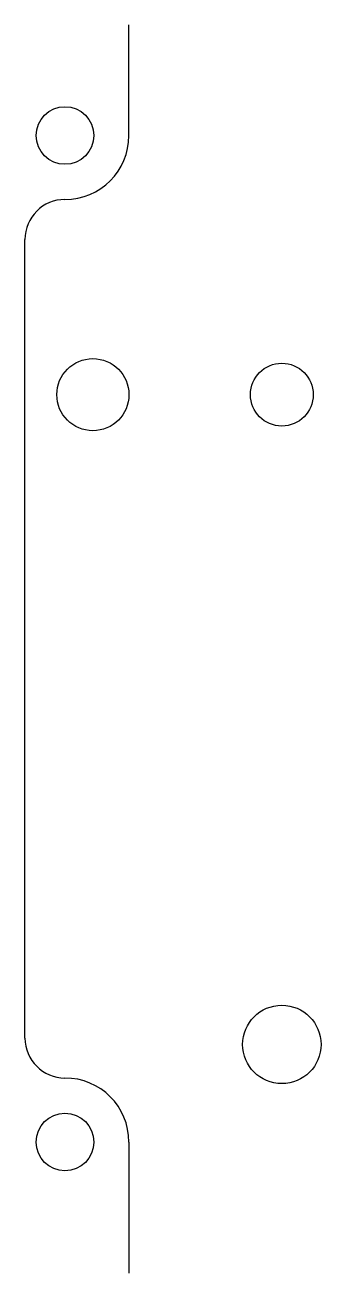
# Model space of a CAD drawing. Header units: inches. Extents: x 1.02 to 1.94, y 0.31 to 4.22.
import ezdxf

# ---------------------------------------------------------------- set-up
doc = ezdxf.new("R2010")
doc.units = ezdxf.units.IN
doc.header["$MEASUREMENT"] = 0

msp = doc.modelspace()

# ---------------------------------------------------------------- linework, layer by layer
for p, q in [((1.3403, 3.8702, 0.25), (1.3403, 4.2158, 0.25)), ((1.1403, 3.6702, 0.25), (1.1402, 3.6702, 0.25)), ((1.0152, 1.0492, 0.25), (1.0152, 3.5452, 0.25)), ((1.1403, 0.9242, 0.25), (1.1402, 0.9242, 0.25)), ((1.3403, 0.7242, 0.25), (1.3403, 0.3146, 0.25))]:
    msp.add_line(p, q)
for centre, radius in [((1.1403, 3.8702, 0.25), 0.09), ((1.2275, 3.0602), 0.1127), ((1.8182, 3.0602), 0.0982), ((1.8182, 1.0292), 0.1225), ((1.1403, 0.7242, 0.25), 0.09)]:
    msp.add_circle(centre, radius)
for centre, radius, start, end in [((1.1403, 3.8702, 0.25), 0.2, 270, 0), ((1.1402, 3.5452, 0.25), 0.125, 90, 180), ((1.1402, 1.0492, 0.25), 0.125, 180, 270), ((1.1403, 0.7242, 0.25), 0.2, 0, 90)]:
    msp.add_arc(centre, radius, start, end)

doc.saveas('drawing.dxf')
